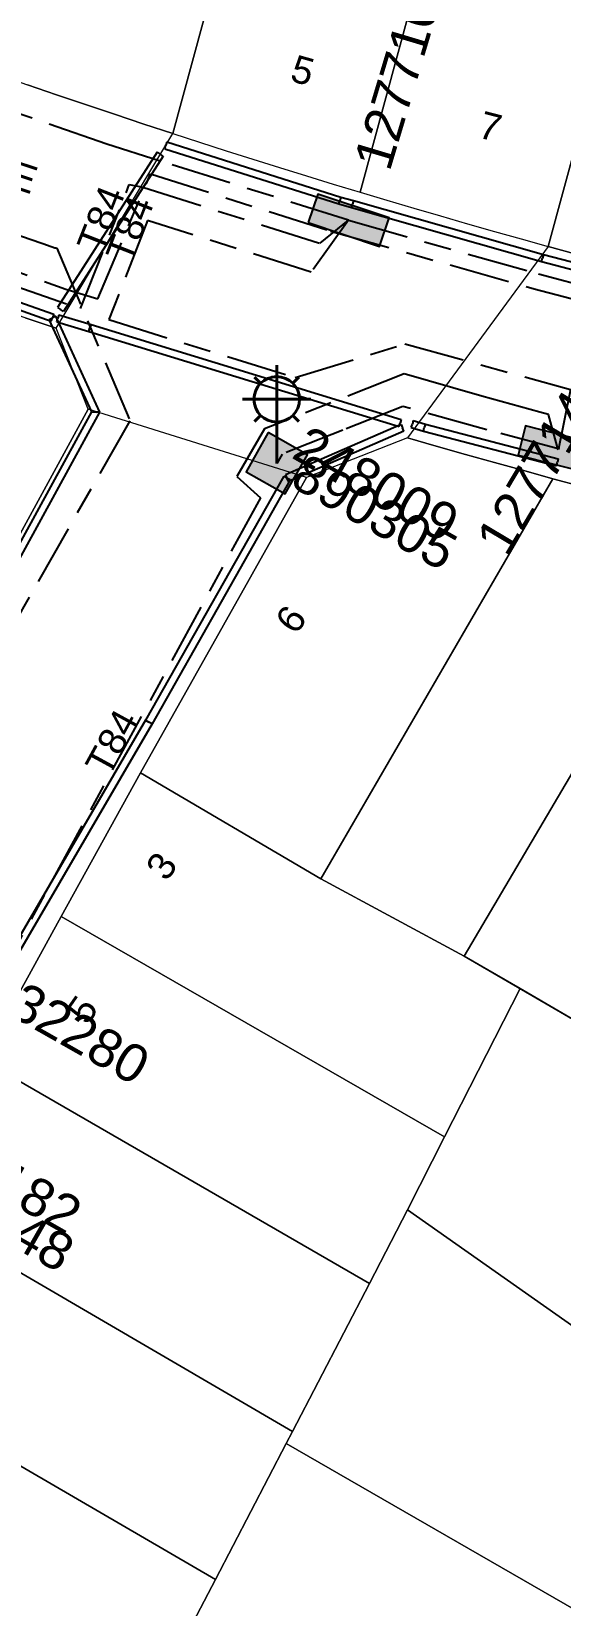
# Model space of a CAD drawing. Header units: metres. Extents: x 299140 to 300955, y 6226202 to 6227439.
# Drawn here: x 299858.1 to 299893, y 6226787.1 to 6226890.8 of the extents above; entities that cross this region are included whole.
import ezdxf
from ezdxf.enums import TextEntityAlignment as Align

# ---------------------------------------------------------------- set-up
doc = ezdxf.new("R2010")
doc.units = ezdxf.units.M
doc.linetypes.add('Cable Exist UG', pattern=[8.2, 4, -1.2, 1.8, -1.2])
doc.layers.get('0').update_dxf_attribs({"color": 6})
doc.layers.add('Cadastre Land Parcels_SP_EXT', color=9, linetype='Continuous', lineweight=5)
doc.layers.add('Cadastre Roads_SP_EXT', color=9, linetype='Continuous', lineweight=5)
for name, color, linetype in [('Duct_SP_EXT', 7, 'Continuous'), ('Equip_SP_SL_EXT', 7, 'Continuous'), ('Mains_HV_EXT', 7, 'Continuous'), ('Mains_LV_EXT', 7, 'Continuous'), ('Mains_LV_SL_EXT', 7, 'Continuous'), ('SupportsUG_SP_LV_EXT', 7, 'Continuous'), ('SupportsUG_SP_LV_SL_EXT', 7, 'Continuous')]:
    doc.layers.add(name, color=color, linetype=linetype)
doc.styles.add('COLUMN_LABEL', font='arial.ttf')
doc.styles.add('iecARIAL', font='arial.ttf', dxfattribs={"height": 2})
doc.styles.add('POLE_LABEL', font='arial.ttf')
doc.styles.get("Standard").update_dxf_attribs({"font": 'arial.ttf'})

# ---------------------------------------------------------------- blocks, each defined once
blk = doc.blocks.new('COLUMN_EXT')
blk.add_hatch(color=256).paths.add_polyline_path([(-1.49, 1.48), (-1.49, -1.49), (1.48, -1.49), (1.48, 1.48)])
blk.add_lwpolyline([(-1.49, -1.49), (1.48, -1.49), (1.48, 1.48), (-1.49, 1.48)], close=True)
for tag, height, style, flags, p in [('ASSET_NUM', 2.5, 'COLUMN_LABEL', 8, (2, 2)), ('STRUCTURE_PLANT_NUMBER', 0.2, 'POLE_LABEL', 9, (1.81, 0.03)), ('STREET_CODE', 0.2, 'COLUMN_LABEL', 9, (1.81, -0.2))]:
    blk.add_attdef(tag, text='', height=height, dxfattribs=dict(style=style, flags=flags)).set_placement(p, align=Align.MIDDLE_LEFT)
at = {"flags": 9}
for tag, p in [('COLUMN_TYPE', (1.81, -0.4)), ('OWNED_BY', (1.81, -0.6)), ('STATE', (1.81, -0.8)), ('USAGE', (1.81, -1)), ('STREETNAME', (1.81, -1.6)), ('SUBURB', (1.81, -1.8)), ('LEGEND', (1.81, -1.2)), ('LOCATION', (1.81, -1.4)), ('NOTES', (1.81, -2))]:
    blk.add_attdef(tag, text='', height=0.2, dxfattribs=at).set_placement(p, align=Align.MIDDLE_LEFT)
at = {"flags": 1}
blk.add_attdef('Z', (1.81, -2.35), '', height=0.2, dxfattribs=at)
blk = doc.blocks.new('PILLAR_EXT')
blk.add_hatch(color=256).paths.add_polyline_path([(-2.475, 0.99), (-2.475, -0.99), (2.475, -0.99), (2.475, 0.99)])
blk.add_lwpolyline([(-2.475, -0.99), (2.475, -0.99), (2.475, 0.99), (-2.475, 0.99)], close=True)
at = {"style": 'iecARIAL', "flags": 8}
blk.add_attdef('ASSET_NUM', (1.5, 3.5), '', height=2.5, dxfattribs=at)
for tag, p, flags in [('OWNED_BY', (0, -0.2), 9), ('STATE', (0, -0.4), 9), ('SUPPORT_TYPE', (0, -0.6), 9), ('USAGE', (0, -0.8), 9), ('LEGEND', (0, -1), 9), ('LOCATION', (0, -1.2), 9), ('STREETNAME', (0, -1.8), 9), ('SUBURB', (0, -2), 1), ('NOTES', (0, -1.4), 9), ('PARENT', (0, -1.6), 9)]:
    blk.add_attdef(tag, p, '', height=0.2, dxfattribs=dict(flags=flags))
blk = doc.blocks.new('SL_LANTERN_EXT')
at = {"lineweight": 40}
for p, q in [((0, 1.97), (0, 6.47)), ((-1.46, 5.68), (-1.06, 5.28)), ((1.46, 5.68), (1.06, 5.28)), ((-2.25, 4.22), (2.25, 4.22)), ((-1.46, 2.76), (-1.06, 3.16)), ((1.46, 2.76), (1.06, 3.16)), ((0, 0), (0, 2.72))]:
    blk.add_line(p, q, dxfattribs=at)
blk.add_circle((0, 4.22), 1.5, dxfattribs=at)
at = {"style": 'iecARIAL', "flags": 8}
blk.add_attdef('ASSET_NUM', (1.5, 1.5), '', height=2.5, dxfattribs=at)
for tag, p, height, flags in [('CONSTRUCTED_VOLTAGE', (0.98, -0.65), 0.2, 9), ('CONTROL_TYPE', (0.98, -0.85), 0.2, 9), ('LANTERN_PURPOSE', (0.98, -1.05), 0.2, 9), ('LNUMBER', (2.18, -3.25), 2.5, 8), ('OPERATING_VOLTAGE', (0.98, -1.65), 0.2, 9), ('ORIENTATION', (0.98, -1.85), 0.2, 9), ('OWNED_BY', (0.98, -2.05), 0.2, 9), ('STATE', (0.98, -2.25), 0.2, 9), ('LANTERN_TYPE', (0.98, -1.25), 0.2, 9), ('NO_PHASES', (0.98, -1.45), 0.2, 9), ('USAGE', (0.98, -2.45), 0.2, 9), ('CEXIST', (0.98, -2.65), 0.2, 9), ('CNEW', (0.98, -2.85), 0.2, 9), ('CNUMBER', (0.98, -3.05), 0.2, 9), ('CREMOVE', (0.98, -3.25), 0.2, 9), ('CREPLACE', (0.98, -3.45), 0.2, 9), ('LKINGHEIGHT', (0.98, -3.65), 0.2, 9), ('LBRACKET', (0.98, -3.85), 0.2, 9), ('LBRACKETVOCAB', (0.98, -4.05), 0.2, 9), ('LCATEGORY', (0.98, -4.25), 0.2, 9), ('LCHARGE1', (0.98, -4.45), 0.2, 9), ('LCHARGE1PERCENT', (0.98, -4.65), 0.2, 9), ('LCHARGE2', (0.98, -4.85), 0.2, 9), ('LCHARGE2PERCENT', (0.98, -5.05), 0.2, 9), ('LCHARGE3', (0.98, -5.25), 0.2, 9), ('LCHARGE3PERCENT', (0.98, -5.45), 0.2, 9), ('LEXIST', (0.98, -5.65), 0.2, 9), ('LLAMP', (0.98, -5.85), 0.2, 9), ('LLAMPVOCAB', (0.98, -6.05), 0.2, 9), ('LMAST', (0.98, -6.25), 0.2, 9), ('LMASTVOCAB', (0.98, -6.45), 0.2, 9), ('LNEW', (0.98, -6.65), 0.2, 9), ('LANTNUMBER', (0.98, -6.85), 0.2, 9), ('LOUTREACH', (0.98, -7.25), 0.2, 9), ('LOUTREACHVOCAB', (0.98, -7.45), 0.2, 9), ('LRATECODE', (0.98, -7.65), 0.2, 9), ('LREMOVE', (0.98, -7.85), 0.2, 9), ('LREPLACE', (0.98, -8.05), 0.2, 9), ('LTYPE', (0.98, -8.25), 0.2, 9), ('LTYPEVOCAB', (0.98, -8.45), 0.2, 9), ('STREETNAME', (0.98, -9.25), 0.2, 9), ('SUBURB', (0.98, -9.45), 0.2, 1), ('LEGEND', (0.98, -8.65), 0.2, 9), ('LOCATION', (0.98, -8.85), 0.2, 9), ('NOTES', (0.98, -9.05), 0.2, 9)]:
    blk.add_attdef(tag, p, '', height=height, dxfattribs=dict(flags=flags))

msp = doc.modelspace()

# ---------------------------------------------------------------- linework, layer by layer
at = {"layer": 'Cadastre Land Parcels_SP_EXT', "linetype": 'Continuous'}
for points in [[(299875.47, 6226913.65), (299863.77, 6226916.75), (299859.19, 6226910.04), (299852.99, 6226900.96), (299846.42, 6226891.35), (299848.32, 6226890.65), (299850.22, 6226889.96), (299852.12, 6226889.28), (299854.03, 6226888.6), (299855.94, 6226887.93), (299857.85, 6226887.27), (299859.76, 6226886.62), (299861.68, 6226885.97), (299863.59, 6226885.33), (299865.51, 6226884.69), (299867.43, 6226884.06), (299875.47, 6226913.65)], [(299887.97, 6226910.34), (299883.74, 6226911.45), (299875.47, 6226913.65), (299867.43, 6226884.06), (299869.19, 6226883.49), (299870.95, 6226882.93), (299872.71, 6226882.37), (299874.47, 6226881.82), (299876.24, 6226881.27), (299878, 6226880.73), (299879.77, 6226880.2), (299887.97, 6226910.34)], [(299900.46, 6226907.05), (299896.24, 6226908.16), (299887.97, 6226910.34), (299879.77, 6226880.2), (299881.54, 6226879.67), (299883.31, 6226879.15), (299885.08, 6226878.63), (299886.85, 6226878.12), (299888.63, 6226877.61), (299890.4, 6226877.12), (299892.18, 6226876.62), (299900.46, 6226907.05)], [(299911.03, 6226904.26), (299906.82, 6226905.37), (299900.46, 6226907.05), (299892.18, 6226876.62), (299893.94, 6226876.14), (299895.7, 6226875.66), (299897.46, 6226875.19), (299899.21, 6226874.73), (299900.97, 6226874.27), (299902.73, 6226873.81), (299911.03, 6226904.26)], [(299861.86, 6226865.9), (299859.73, 6226871.24), (299857.7, 6226871.93), (299855.67, 6226872.62), (299853.64, 6226873.32), (299851.61, 6226874.03), (299849.59, 6226874.74), (299847.57, 6226875.46), (299845.55, 6226876.19), (299843.53, 6226876.93), (299841.52, 6226877.67), (299839.51, 6226878.42), (299838.08, 6226878.96), (299830.64, 6226867.23), (299854.05, 6226851.65), (299861.86, 6226865.9)], [(299892.48, 6226861.32), (299890.56, 6226861.85), (299888.64, 6226862.38), (299886.72, 6226862.92), (299884.8, 6226863.46), (299882.89, 6226864.01), (299876.25, 6226861.4), (299865.3, 6226841.94), (299877.18, 6226834.96), (299892.48, 6226861.32)], [(299903.49, 6226858.43), (299901.65, 6226858.9), (299899.82, 6226859.37), (299897.98, 6226859.85), (299896.14, 6226860.33), (299894.31, 6226860.82), (299892.48, 6226861.32), (299877.18, 6226834.96), (299886.64, 6226829.87), (299903.49, 6226858.43)], [(299901.74, 6226833.91), (299907.4, 6226843.27), (299912.97, 6226852.98), (299914.64, 6226855.75), (299912.78, 6226856.18), (299910.92, 6226856.62), (299909.06, 6226857.06), (299907.2, 6226857.51), (299905.35, 6226857.97), (299903.49, 6226858.43), (299886.64, 6226829.87), (299896.08, 6226824.36), (299901.74, 6226833.91)], [(299890.32, 6226827.73), (299886.64, 6226829.87), (299877.18, 6226834.96), (299865.3, 6226841.94), (299860.08, 6226832.48), (299885.34, 6226817.96), (299890.32, 6226827.73)], [(299882.9, 6226813.14), (299885.34, 6226817.96), (299860.08, 6226832.48), (299854.86, 6226823.03), (299880.39, 6226808.29), (299882.9, 6226813.14)], [(299909.56, 6226797.17), (299911.51, 6226799.74), (299913.52, 6226802.26), (299915.59, 6226804.73), (299916.63, 6226805.92), (299896.08, 6226824.36), (299890.32, 6226827.73), (299885.34, 6226817.96), (299882.9, 6226813.14), (299908.23, 6226795.33), (299909.56, 6226797.17)], [(299880.39, 6226808.29), (299854.86, 6226823.03), (299851.04, 6226816.1), (299849.58, 6226813.54), (299875.31, 6226798.54), (299880.39, 6226808.29)], [(299874.9, 6226797.75), (299875.31, 6226798.54), (299849.58, 6226813.54), (299844.13, 6226803.96), (299870.24, 6226788.8), (299874.9, 6226797.75)], [(299900.74, 6226783.68), (299902.38, 6226786.46), (299903.59, 6226788.4), (299904.08, 6226789.2), (299905.85, 6226791.9), (299907.67, 6226794.55), (299908.23, 6226795.33), (299882.9, 6226813.14), (299880.39, 6226808.29), (299875.31, 6226798.54), (299874.9, 6226797.75), (299900.4, 6226783.08), (299900.74, 6226783.68)], [(299866.8, 6226782.21), (299870.24, 6226788.8), (299844.13, 6226803.96), (299838.67, 6226794.38), (299865.16, 6226779.05), (299866.8, 6226782.21)], [(299894.69, 6226771.86), (299896.17, 6226775.04), (299896.78, 6226776.26), (299897.66, 6226778.02), (299899.16, 6226780.87), (299900.4, 6226783.08), (299874.9, 6226797.75), (299870.24, 6226788.8), (299866.8, 6226782.21), (299893.76, 6226769.8), (299894.69, 6226771.86)]]:
    msp.add_lwpolyline(points, close=True, dxfattribs=at)
at = {"layer": 'Cadastre Roads_SP_EXT', "linetype": 'Continuous'}
for points in [[(299857.7, 6226871.93), (299859.73, 6226871.24), (299867.43, 6226884.06), (299867.43, 6226884.06), (299865.51, 6226884.69), (299863.59, 6226885.33), (299861.68, 6226885.97), (299859.76, 6226886.62), (299857.85, 6226887.27)], [(299893.94, 6226876.14), (299892.18, 6226876.62), (299882.89, 6226864.01), (299884.8, 6226863.46), (299886.72, 6226862.92), (299888.64, 6226862.38), (299890.56, 6226861.85), (299892.48, 6226861.32), (299894.31, 6226860.82)], [(299833.21, 6226784.8), (299838.67, 6226794.38), (299844.13, 6226803.96), (299849.58, 6226813.54), (299851.04, 6226816.1), (299854.86, 6226823.03), (299860.08, 6226832.48), (299865.3, 6226841.94), (299876.25, 6226861.4), (299861.86, 6226865.9), (299854.05, 6226851.65), (299848.76, 6226842.02), (299843.48, 6226832.38), (299838.2, 6226822.74), (299837.91, 6226822.22), (299832.67, 6226813.56), (299826.19, 6226802.34), (299819.73, 6226791), (299813.27, 6226779.66)]]:
    msp.add_lwpolyline(points, dxfattribs=at)
at = {"layer": 'Duct_SP_EXT'}
for p, q in [((299866.39, 6226882.84), (299859.82, 6226872.6)), ((299866.39, 6226882.84), (299866.59, 6226882.71)), ((299866.79, 6226882.58), (299866.59, 6226882.71)), ((299866.9, 6226883.06), (299866.97, 6226883.29)), ((299866.9, 6226883.06), (299878.37, 6226879.42)), ((299867.04, 6226883.52), (299866.97, 6226883.29)), ((299867.04, 6226883.52), (299878.5, 6226879.88)), ((299866.79, 6226882.58), (299860.22, 6226872.34)), ((299837.96, 6226879.87), (299859.58, 6226872.15)), ((299878.37, 6226879.42), (299878.44, 6226879.65)), ((299878.5, 6226879.88), (299878.44, 6226879.65)), ((299878.5, 6226879.88), (299879.35, 6226879.64)), ((299879.35, 6226879.64), (299879.28, 6226879.41)), ((299879.35, 6226879.64), (299879.28, 6226879.41)), ((299879.35, 6226879.64), (299891.86, 6226876.09)), ((299837.8, 6226879.42), (299859.42, 6226871.69)), ((299878.37, 6226879.42), (299879.22, 6226879.18)), ((299879.22, 6226879.18), (299879.28, 6226879.41)), ((299879.22, 6226879.18), (299879.28, 6226879.41)), ((299879.22, 6226879.18), (299891.73, 6226875.63)), ((299891.73, 6226875.63), (299891.8, 6226875.86)), ((299891.74, 6226875.63), (299891.8, 6226875.86)), ((299891.74, 6226875.63), (299902.43, 6226872.85)), ((299891.86, 6226876.09), (299891.8, 6226875.86)), ((299891.86, 6226876.09), (299891.8, 6226875.86)), ((299891.86, 6226876.09), (299902.55, 6226873.31)), ((299859.82, 6226872.6), (299860.02, 6226872.47)), ((299860.22, 6226872.34), (299860.02, 6226872.47)), ((299859.28, 6226871.82), (299859.5, 6226871.92)), ((299862.1, 6226865.72), (299859.28, 6226871.82)), ((299859.42, 6226871.69), (299859.5, 6226871.92)), ((299859.58, 6226872.15), (299859.5, 6226871.92)), ((299859.71, 6226872.02), (299859.5, 6226871.92)), ((299862.63, 6226865.7), (299859.71, 6226872.02)), ((299859.78, 6226871.66), (299859.85, 6226871.89)), ((299859.78, 6226871.66), (299861.9, 6226871.02)), ((299859.92, 6226872.12), (299859.85, 6226871.89)), ((299859.92, 6226872.12), (299862.04, 6226871.48)), ((299862.04, 6226871.48), (299861.97, 6226871.25)), ((299862.04, 6226871.48), (299882.49, 6226865.22)), ((299861.9, 6226871.02), (299861.97, 6226871.25)), ((299861.9, 6226871.02), (299882.35, 6226864.77)), ((299855.21, 6226853.17), (299862.1, 6226865.72)), ((299855.63, 6226852.94), (299862.63, 6226865.7)), ((299862.1, 6226865.72), (299862.37, 6226865.71)), ((299862.63, 6226865.7), (299862.37, 6226865.71)), ((299882.49, 6226865.22), (299882.42, 6226864.99)), ((299883.28, 6226865.15), (299883.22, 6226864.92)), ((299883.28, 6226865.15), (299884.08, 6226864.92)), ((299882.48, 6226864.9), (299874.85, 6226861.58)), ((299882.67, 6226864.46), (299875.05, 6226861.14)), ((299882.35, 6226864.77), (299882.42, 6226864.99)), ((299882.48, 6226864.9), (299882.58, 6226864.68)), ((299882.67, 6226864.46), (299882.58, 6226864.68)), ((299883.15, 6226864.69), (299883.22, 6226864.92)), ((299883.15, 6226864.69), (299883.95, 6226864.46)), ((299883.95, 6226864.46), (299884.01, 6226864.69)), ((299883.95, 6226864.46), (299892.72, 6226862.17)), ((299884.08, 6226864.92), (299884.01, 6226864.69)), ((299884.08, 6226864.92), (299892.84, 6226862.63)), ((299892.72, 6226862.17), (299892.78, 6226862.4)), ((299892.84, 6226862.63), (299892.78, 6226862.4)), ((299874.74, 6226861.48), (299865.64, 6226845.4)), ((299875.16, 6226861.24), (299866.06, 6226845.16)), ((299874.74, 6226861.48), (299874.95, 6226861.36)), ((299874.85, 6226861.58), (299874.95, 6226861.36)), ((299875.05, 6226861.14), (299874.95, 6226861.36)), ((299875.16, 6226861.24), (299874.95, 6226861.36)), ((299865.64, 6226845.4), (299852.84, 6226823.47)), ((299865.64, 6226845.4), (299865.85, 6226845.28)), ((299866.06, 6226845.16), (299853.25, 6226823.22)), ((299866.06, 6226845.16), (299865.85, 6226845.28))]:
    msp.add_line(p, q, dxfattribs=at)
at = {"layer": 'Mains_HV_EXT', "linetype": 'Cable Exist UG'}
msp.add_lwpolyline([(299834.26, 6226877.48), (299835.93, 6226877), (299838.57, 6226881.41), (299838.57, 6226881.41), (299851.25, 6226877.1), (299860.37, 6226873.81), (299862.49, 6226873.18), (299865.96, 6226881.4), (299865.96, 6226881.4), (299877.83, 6226877.64), (299891.25, 6226873.83), (299901.98, 6226871.04), (299912.76, 6226868.41), (299925.47, 6226865.63), (299938.33, 6226863.11), (299948.24, 6226861.31), (299951.7, 6226860.44), (299954.58, 6226859.09), (299957.44, 6226856.97), (299959.46, 6226854.86), (299962.24, 6226850.43), (299964.82, 6226844.96), (299969.42, 6226843.06)], dxfattribs=at)
at = {"layer": 'Mains_LV_EXT', "linetype": 'Cable Exist UG'}
msp.add_lwpolyline([(299838.23, 6226880.51), (299840.15, 6226883.38), (299840.15, 6226883.38), (299840.69, 6226883.16), (299858.8, 6226876.83), (299858.8, 6226876.83, 0.000436), (299859.78, 6226876.5), (299859.78, 6226876.5), (299864.6, 6226865.14), (299864.6, 6226865.14), (299856.77, 6226851.43), (299851.32, 6226841.87), (299845.86, 6226832.32)], format="xyb", dxfattribs=at)
for points in [[(299838.23, 6226880.51), (299841.15, 6226879.54), (299841.15, 6226879.54), (299861.35, 6226872.53), (299864.56, 6226880.71), (299864.56, 6226880.71), (299865.46, 6226880.52), (299877.15, 6226876.83), (299879.02, 6226878.35)], [(299879.02, 6226878.35), (299876.56, 6226874.93), (299876.56, 6226874.93), (299865.77, 6226878.33), (299863.21, 6226871.8), (299875.49, 6226867.98), (299875.49, 6226867.98), (299882.72, 6226870.2), (299893.65, 6226867.2), (299892.84, 6226863.23)], [(299879.02, 6226878.35), (299891.53, 6226874.81), (299891.53, 6226874.81), (299902.17, 6226872.02), (299910.85, 6226869.76), (299910.97, 6226867.82), (299910.97, 6226867.82), (299912.53, 6226867.44), (299924.03, 6226864.92), (299925.66, 6226866.62)], [(299892.84, 6226863.23), (299892.2, 6226865.54), (299892.2, 6226865.54), (299891.62, 6226865.7), (299889.71, 6226866.23), (299887.81, 6226866.76), (299885.9, 6226867.31), (299882.69, 6226868.23), (299873.47, 6226864.6), (299871.65, 6226861.47), (299873.2, 6226860.05), (299873.2, 6226860.05), (299853.9, 6226824.62)]]:
    msp.add_lwpolyline(points, dxfattribs=at)
at = {"layer": 'Mains_LV_SL_EXT', "linetype": 'Cable Exist UG'}
for points in [[(299879.02, 6226878.35), (299866.53, 6226882.27), (299866.53, 6226882.27), (299863.07, 6226883.37), (299845.44, 6226889.46)], [(299892.92, 6226863.26), (299888.12, 6226864.55), (299882.59, 6226866.08), (299878.63, 6226864.52), (299874.63, 6226862.94), (299874.28, 6226862.33)]]:
    msp.add_lwpolyline(points, dxfattribs=at)

# ---------------------------------------------------------------- block references
at = {"layer": 'Equip_SP_SL_EXT'}
ref = msp.add_blockref('SL_LANTERN_EXT', (299874.28, 6226862.33), dxfattribs=at)
ref.add_attrib('ASSET_NUM', '248009', dxfattribs={"layer": '0', "height": 2.5, "rotation": 330.5634, "style": 'iecARIAL'}).set_placement((299875.78, 6226863.83), align=Align.MIDDLE_LEFT)
ref = msp.add_blockref('SL_LANTERN_EXT', (299848.45, 6226815.07), dxfattribs=at)
ref.add_attrib('ASSET_NUM', '253182', dxfattribs={"layer": '0', "height": 2.5, "rotation": 330.2321, "style": 'iecARIAL'}).set_placement((299849.95, 6226816.57), align=Align.BOTTOM_LEFT)
at = {"layer": 'SupportsUG_SP_LV_EXT'}
ref = msp.add_blockref('PILLAR_EXT', (299879.02, 6226878.35), dxfattribs=dict(at, rotation=341.3935590180546))
ref.add_attrib('ASSET_NUM', '127710', dxfattribs={"layer": '0', "height": 2.5, "rotation": 73.3561, "style": 'iecARIAL'}).set_placement((299880.52, 6226881.85), align=Align.MIDDLE_LEFT)
ref = msp.add_blockref('PILLAR_EXT', (299892.84, 6226863.23), dxfattribs=dict(at, rotation=165.7393640327375))
ref.add_attrib('ASSET_NUM', '127714', dxfattribs={"layer": '0', "height": 2.5, "rotation": 59.2605, "style": 'iecARIAL'}).set_placement((299894.34, 6226866.73), align=Align.MIDDLE_RIGHT)
ref = msp.add_blockref('PILLAR_EXT', (299853.9, 6226824.62), dxfattribs=dict(at, rotation=242.9246885285603))
ref.add_attrib('ASSET_NUM', '132280', dxfattribs={"layer": '0', "height": 2.5, "rotation": 330.434, "style": 'iecARIAL'}).set_placement((299855.4, 6226828.12), align=Align.MIDDLE_LEFT)
at = {"layer": 'SupportsUG_SP_LV_SL_EXT'}
ref = msp.add_blockref('COLUMN_EXT', (299874.28, 6226862.33), dxfattribs=dict(at, rotation=240.5633798860456))
ref.add_attrib('ASSET_NUM', '890305', dxfattribs={"layer": '0', "height": 2.5, "rotation": 330.5634, "style": 'COLUMN_LABEL'}).set_placement((299876.28, 6226863.08), align=Align.TOP_LEFT)
ref = msp.add_blockref('COLUMN_EXT', (299848.45, 6226815.07), dxfattribs=dict(at, rotation=60.23212938687716))
ref.add_attrib('ASSET_NUM', '901848', dxfattribs={"layer": '0', "height": 2.5, "rotation": 330.2321, "style": 'COLUMN_LABEL'}).set_placement((299850.45, 6226815.82), align=Align.MIDDLE_LEFT)

# ---------------------------------------------------------------- texts
at = {"layer": 'Cadastre Land Parcels_SP_EXT'}
for s, rotation, p in [('5', 344.3698, (299875.08, 6226887.55)), ('7', 345.4711, (299887.46, 6226883.83)), ('6', 54.5997, (299875.54, 6226850.97)), ('3', 55.1428, (299867.02, 6226834.72)), ('5', 55.1387, (299861.8, 6226825.26))]:
    msp.add_text(s, height=1.8, rotation=rotation, dxfattribs=at).set_placement(p)
at = {"layer": 'Cadastre Roads_SP_EXT'}
msp.add_text('BUCKLEY AVE', height=1.8, rotation=341.6409, dxfattribs=at).set_placement((299841.52, 6226885.56))
at = {"layer": 'Mains_LV_EXT'}
for rotation, p in [(68.5717, (299862.74, 6226876.09)), (68.5717, (299864.64, 6226875.44)), (61.4259, (299863.17, 6226841.63))]:
    msp.add_text('T84', height=1.8, rotation=rotation, dxfattribs=at).set_placement(p)

doc.saveas('drawing.dxf')
